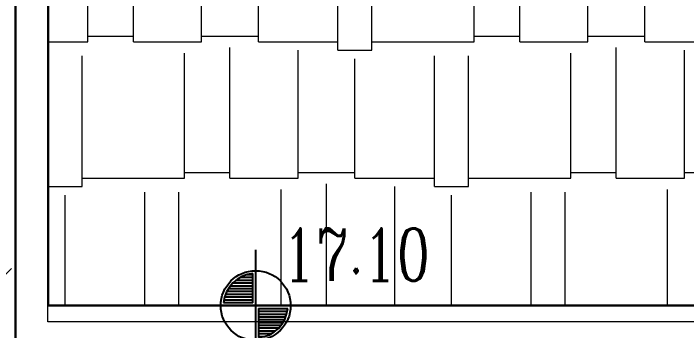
# Model space of a CAD drawing. Header units: millimetres. Extents: x 2099.4 to 2153.6, y 2404.8 to 2485.8.
# Drawn here: x 2125.463 to 2129.609, y 2423.662 to 2425.615 of the extents above; entities that cross this region are included whole.
import ezdxf

# ---------------------------------------------------------------- set-up
doc = ezdxf.new("R2010")
doc.units = ezdxf.units.MM
doc.layers.add('LEV', color=7, linetype='Continuous')
doc.styles.add('DIMO', font='ROMANC.shx', dxfattribs={"width": 0.75, "height": 0.2})

# ---------------------------------------------------------------- blocks, each defined once
blk = doc.blocks.new('*X13')
at = {"color": 0}
for p, q in [((16.67, 10.47), (16.7171, 10.47)), ((16.67, 10.45), (16.7636, 10.45)), ((16.67, 10.43), (16.7932, 10.43)), ((16.67, 10.41), (16.8152, 10.41)), ((16.67, 10.39), (16.8325, 10.39)), ((16.67, 10.37), (16.8462, 10.37)), ((16.67, 10.35), (16.8571, 10.35)), ((16.67, 10.33), (16.8656, 10.33)), ((16.67, 10.31), (16.872, 10.31)), ((16.67, 10.29), (16.8765, 10.29))]:
    blk.add_line(p, q, dxfattribs=at)
blk = doc.blocks.new('dfsfd')
at = {"layer": 'LEV'}
for p, q in [((972.5581, -1386.9406), (972.5581, -1388.0023)), ((972.5316, -1387.4449), (972.5316, -1387.1674)), ((971.9609, -1387.4715), (974.8953, -1387.4715)), ((972.5316, -1387.4449), (972.2541, -1387.4449)), ((972.5847, -1387.498), (972.8622, -1387.498)), ((972.5847, -1387.498), (972.5847, -1387.7756))]:
    blk.add_line(p, q, dxfattribs=at)
blk.add_circle((972.5581, -1387.4715), 0.3318, dxfattribs=at)
for start, end in [(94.98854, 175.01146), (274.98854, 355.01146)]:
    blk.add_arc((972.5581, -1387.4715), 0.3052, start, end, dxfattribs=at)
at = {"layer": 'LEV', "xscale": -1.327104000000048, "yscale": 1.327104000000048, "zscale": 1.327104000000048}
blk.add_blockref('*X13', (994.6544, -1401.0743), dxfattribs=at)
at = {"layer": 'LEV', "xscale": -1.327104000000048, "yscale": 1.327104000000048, "zscale": 1.327104000000048, "rotation": 180}
blk.add_blockref('*X13', (950.4618, -1373.8687), dxfattribs=at)

msp = doc.modelspace()

# ---------------------------------------------------------------- hatches: boundary and pattern name
at = {"lineweight": 5}
h = msp.add_hatch(dxfattribs=at)
h.set_pattern_fill('ANSI31', color=256, scale=0.7)
h.paths.add_polyline_path([(2147.4505, 2483.6154), (2137.4505, 2483.6154), (2137.4505, 2463.6154), (2147.4505, 2463.6154)])
h.paths.add_polyline_path([(2137.4505, 2483.6154), (2127.4505, 2483.6154), (2127.4505, 2463.6154), (2137.4505, 2463.6154)])
h.paths.add_polyline_path([(2127.4505, 2483.6154), (2115.4505, 2483.6154), (2115.4505, 2463.6154), (2127.4505, 2463.6154)])
h.paths.add_polyline_path([(2145.4505, 2443.6154), (2135.4505, 2443.6154), (2135.4505, 2423.6154), (2145.4505, 2423.6154)])
h.paths.add_polyline_path([(2125.4505, 2443.6154), (2117.9505, 2443.6154, 0.414214), (2115.4505, 2441.1154), (2115.4505, 2423.6154), (2125.4505, 2423.6154)])
h = msp.add_hatch(dxfattribs=at)
h.set_pattern_fill('AR-RSHKE', color=256, scale=0.07)
h.set_pattern_definition([(0, (2019.1006, 2388.4801), (1.785, 0.84), [0.42, -0.35, 0.49, -0.21, 0.63, -0.28]), (0, (2019.5206, 2388.5151), (1.785, 0.84), [0.35, -1.33, 0.28, -0.42]), (0, (2020.3606, 2388.4276), (1.785, 0.84), [0.21, -2.17]), (90, (2019.10057, 2388.4801), (-0.595, 0.84), [0.805, -2.555]), (90, (2019.52057, 2388.4801), (-0.595, 0.84), [0.7875, -2.5725]), (90, (2019.87057, 2388.4801), (-0.595, 0.84), [0.735, -2.625]), (90, (2020.36057, 2388.4276), (-0.595, 0.84), [0.805, -2.555]), (90, (2020.57057, 2388.4276), (-0.595, 0.84), [0.805, -2.555]), (90, (2021.20057, 2388.4801), (-0.595, 0.84), [0.77, -2.59])])
h.paths.add_polyline_path([(2135.2255, 2428.7621), (2125.6759, 2428.7619), (2125.676, 2423.8154), (2125.8755, 2423.8154), (2126.1755, 2423.8154), (2127.3755, 2423.8154), (2132.3655, 2423.8154), (2132.4655, 2423.8154), (2135.2255, 2423.8154), (2135.2255, 2424.0154), (2135.2255, 2425.6154)])
h.paths.add_polyline_path([(2135.2255, 2443.2154), (2135.2255, 2443.4154), (2125.6755, 2443.4154), (2125.6756, 2438.4119), (2135.2255, 2438.4121)])

# ---------------------------------------------------------------- linework, layer by layer
at = {"lineweight": 30}
for p, q in [((2125.4755, 2443.4154), (2125.4755, 2423.6154)), ((2125.6755, 2443.4154), (2125.676, 2423.8154)), ((2125.8755, 2423.8154), (2125.6755, 2423.8154)), ((2126.1755, 2423.8154), (2125.8755, 2423.8154)), ((2126.1755, 2423.8154), (2127.3755, 2423.8154)), ((2132.3655, 2423.8154), (2127.3755, 2423.8154))]:
    msp.add_line(p, q, dxfattribs=at)
at = {"lineweight": 20}
msp.add_lwpolyline([(2125.6755, 2423.8154), (2135.2255, 2423.8154), (2135.2255, 2423.7154), (2125.6755, 2423.7154)], close=True, dxfattribs=at)

# ---------------------------------------------------------------- block references
at = {"layer": 'LEV', "xscale": 0.6488064000000001, "yscale": 0.6488064000000001, "zscale": 0.6488064000000001}
msp.add_blockref('dfsfd', (1495.9529, 3324.0158), dxfattribs=at)

# ---------------------------------------------------------------- texts
at = {"layer": 'LEV', "style": 'DIMO', "width": 0.75}
msp.add_text('17.10', height=0.32289, dxfattribs=at).set_placement((2127.1169, 2423.9684))

doc.saveas('drawing.dxf')
